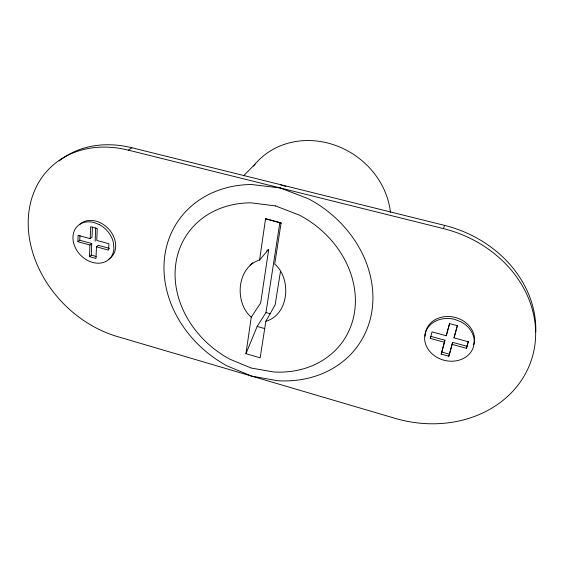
<?xml version="1.0" encoding="UTF-8"?>
<svg xmlns="http://www.w3.org/2000/svg" width="564" height="564" viewBox="0 0 564 564"><rect width="100%" height="100%" fill="white"/><g stroke="black" fill="none" stroke-linecap="round" stroke-linejoin="round"><path stroke-width="0.85" d="M77.931 241.723L79.778 240.25L91.742 243.521L89.937 245.023L77.931 241.723L78.128 235.357L90.184 238.642L91.995 237.169L92.404 227.01M79.778 240.25L79.933 235.484M109.529 248.393L98.263 245.305L96.479 246.813L95.979 258.439L89.486 256.641L89.937 245.023M90.184 238.642L90.642 226.756L97.262 228.54L96.747 240.433L108.915 243.754L108.591 250.134L96.479 246.813M89.486 256.641L91.283 255.111L91.742 243.521M95.133 241.244L95.697 227.877M280.442 271.672L275.14 304.877L265.841 321.276L260.173 357.809L245.953 353.691L251.262 317.187L260.674 302.953L268.725 249.274L259.567 260.025C236.697 267.167 234.222 302.649 251.262 317.187M259.567 260.025L265.566 218.769L281.126 222.773L274.717 264.072C291.821 278.672 289.142 314.691 265.841 321.276M245.953 353.691L257.149 326.45L265.961 312.576L279.843 222.667M466.83 346.226L452.603 342.334L452.18 344.385L466.463 348.298L468.247 341.361M466.463 348.298L468.36 341.791L454.006 337.871L457.369 325.343M441.203 354.121L444.467 342.27L430.318 338.386L430.833 336.37L444.918 340.226L441.203 354.121L448.852 356.236L452.603 342.334M444.467 342.27L444.918 340.226M430.318 338.386L432.038 331.886L446.258 335.763L449.593 323.25M446.258 335.763L449.6 323.616L457.411 325.724L454.006 337.871M448.852 356.236L452.18 344.385M131.891 147.754L128.366 150.144A106.836 85.77 45 0 0 28.355 217.669A106.836 85.77 45 0 0 117.326 336.546L395.089 418.34A115.042 97.889 17.5 0 0 533.05 354.382A115.042 97.889 17.5 0 0 443.53 228.631L444.495 225.36L131.891 147.754A105.99 85.368 45 0 0 59.171 160.959M243.5 175.862L255.139 164.053M250.113 264.96L252.771 262.718M266.737 250.952L268.062 249.831M280.823 184.95L285.835 186.409M128.366 150.144L443.53 228.631M281.253 223.266L265.566 218.769M91.283 255.111L96.134 256.458M441.668 352.049L449.282 354.157M265.961 312.576L270.191 313.76M257.149 326.45L264.523 328.53M425.15 336.172A24.936 21.051 14.6 0 1 452.779 316.919A24.936 21.051 14.6 0 1 473.845 344.646M444.495 225.36A114.069 97.311 17.3 0 1 535.765 331.921M79.397 224.669A22.779 18.013 46.3 0 1 109.324 229.752A22.779 18.013 46.3 0 1 108.908 259.137M253.497 166.077A77.776 69.788 34 0 1 334.015 144.877A77.776 69.788 34 0 1 390.471 212.339M474.232 341.206L473.506 346.719A25.049 21.108 14.7 0 1 443.6 360.135A25.049 21.108 14.7 0 1 425.27 333.218A25.049 21.108 14.7 0 1 454.951 319.464L461.098 321.882A25.049 21.108 14.7 0 1 474.232 341.206M280.216 187.96L251.41 184.498A109.416 92.672 34 0 0 164.751 256.049A109.416 92.672 34 0 0 227.116 365.916L251.727 376.125L277.488 380.714A109.416 92.672 34 0 0 371.711 312.294A109.416 92.672 34 0 0 308.304 198.718L280.216 187.96M275.563 205.923L250.881 202.821A94.512 79.771 34 0 0 175.749 264.178A94.512 79.771 34 0 0 229.767 359.169L251.206 368.031L273.618 371.972A94.512 79.771 34 0 0 354.396 312.957A94.512 79.771 34 0 0 299.597 215.208L275.563 205.923M99.504 224.698L94.16 222.561A22.87 18.048 46.2 0 0 72.96 236.894A22.87 18.048 46.2 0 0 92.496 262.408A22.87 18.048 46.2 0 0 113.921 248.364L113.491 242.992A22.87 18.048 46.2 0 0 99.504 224.698"/></g></svg>
